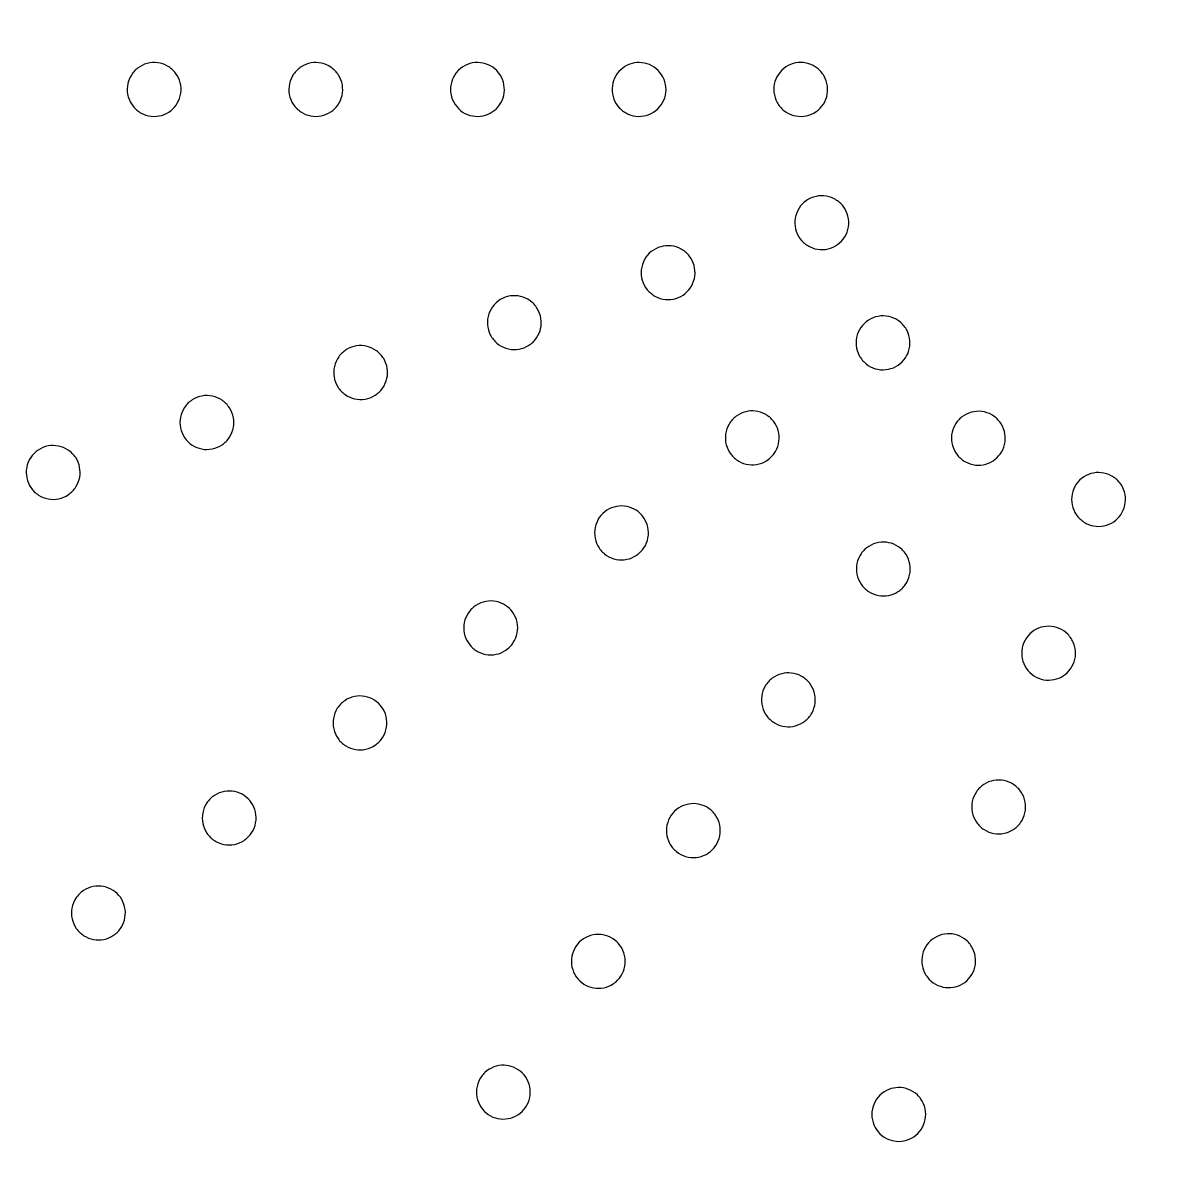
# Model space of a CAD drawing. Header units: millimetres. Extents: x 2952.7 to 2961.4, y 1627.7 to 1636.4.
# Drawn here: x 2954.802 to 2956.922, y 1630.072 to 1632.176 of the extents above; entities that cross this region are included whole.
import ezdxf

# ---------------------------------------------------------------- set-up
doc = ezdxf.new("R2010")
doc.units = ezdxf.units.MM

msp = doc.modelspace()

# ---------------------------------------------------------------- linework, layer by layer
msp.add_circle((2957.0456, 1632.0519, 0.4), 4.35)
for points, knots in [([(2955.0886, 1632.0264, 0.9572), (2955.0856, 1632.0212, 0.9568), (2955.0817, 1632.0167, 0.9562), (2955.0719, 1632.0088, 0.9547), (2955.066, 1632.0057, 0.9538), (2955.0532, 1632.002, 0.9519), (2955.0466, 1632.0015, 0.9509), (2955.0335, 1632.0029, 0.9489), (2955.0272, 1632.0049, 0.948), (2955.0156, 1632.0113, 0.9462), (2955.0105, 1632.0157, 0.9455), (2955.0023, 1632.0261, 0.9442), (2954.9992, 1632.032, 0.9438), (2954.9957, 1632.0448, 0.9432), (2954.9952, 1632.0514, 0.9432), (2954.9968, 1632.0645, 0.9434), (2954.9989, 1632.0708, 0.9437), (2955.0054, 1632.0823, 0.9447), (2955.0097, 1632.0873, 0.9454), (2955.0202, 1632.0954, 0.9469), (2955.0262, 1632.0984, 0.9478), (2955.0389, 1632.1019, 0.9498), (2955.0456, 1632.1023, 0.9508), (2955.0587, 1632.1006, 0.9527), (2955.065, 1632.0985, 0.9537), (2955.0764, 1632.0918, 0.9554), (2955.0814, 1632.0874, 0.9562), (2955.0894, 1632.0769, 0.9574), (2955.0924, 1632.0708, 0.9578), (2955.0957, 1632.058, 0.9583), (2955.096, 1632.0514, 0.9584), (2955.0942, 1632.0383, 0.9581), (2955.092, 1632.032, 0.9577), (2955.0886, 1632.0264, 0.9572)], [-0.3169218, -0.3169218, -0.3169218, -0.3169218, -0.2990214, -0.2990214, -0.2789756, -0.2789756, -0.2589027, -0.2589027, -0.2389891, -0.2389891, -0.2189538, -0.2189538, -0.1990283, -0.1990283, -0.1792726, -0.1792726, -0.1594381, -0.1594381, -0.1395821, -0.1395821, -0.1195331, -0.1195331, -0.0994667, -0.0994667, -0.0795665, -0.0795665, -0.0595431, -0.0595431, -0.0396199, -0.0396199, -0.0198552, -0.0198552, 0, 0, 0, 0]), ([(2955.3863, 1632.0227, 0.9978), (2955.3828, 1632.0179, 0.9974), (2955.3785, 1632.0138, 0.9968), (2955.3681, 1632.0067, 0.9955), (2955.362, 1632.0042, 0.9947), (2955.349, 1632.0016, 0.993), (2955.3424, 1632.0015, 0.9922), (2955.3295, 1632.0041, 0.9905), (2955.3234, 1632.0066, 0.9897), (2955.3123, 1632.014, 0.9883), (2955.3076, 1632.0187, 0.9877), (2955.3002, 1632.0299, 0.9868), (2955.2977, 1632.0361, 0.9865), (2955.2953, 1632.0491, 0.9861), (2955.2953, 1632.0557, 0.9861), (2955.2981, 1632.0687, 0.9865), (2955.3007, 1632.0748, 0.9868), (2955.3082, 1632.0857, 0.9878), (2955.313, 1632.0903, 0.9884), (2955.3241, 1632.0975, 0.9898), (2955.3303, 1632.0999, 0.9906), (2955.3433, 1632.1023, 0.9923), (2955.3499, 1632.1021, 0.9931), (2955.3628, 1632.0993, 0.9948), (2955.3688, 1632.0966, 0.9956), (2955.3796, 1632.0891, 0.997), (2955.3843, 1632.0843, 0.9976), (2955.3914, 1632.0731, 0.9985), (2955.3938, 1632.0669, 0.9988), (2955.396, 1632.0538, 0.9991), (2955.3958, 1632.0471, 0.999), (2955.3929, 1632.0342, 0.9987), (2955.3901, 1632.0281, 0.9983), (2955.3863, 1632.0227, 0.9978)], [-0.3164487, -0.3164487, -0.3164487, -0.3164487, -0.2986087, -0.2986087, -0.278654, -0.278654, -0.2587138, -0.2587138, -0.238913, -0.238913, -0.2187683, -0.2187683, -0.1988605, -0.1988605, -0.1790465, -0.1790465, -0.1591291, -0.1591291, -0.1392884, -0.1392884, -0.119333, -0.119333, -0.0993998, -0.0993998, -0.0796107, -0.0796107, -0.0596682, -0.0596682, -0.0397591, -0.0397591, -0.0199351, -0.0199351, 0, 0, 0, 0]), ([(2955.6801, 1632.0156, 1.0313), (2955.6758, 1632.0115, 1.0309), (2955.6708, 1632.0083, 1.0303), (2955.6593, 1632.0033, 1.0291), (2955.6528, 1632.002, 1.0284), (2955.6396, 1632.0018, 1.0271), (2955.6331, 1632.003, 1.0264), (2955.6208, 1632.0079, 1.0251), (2955.6152, 1632.0116, 1.0245), (2955.6058, 1632.021, 1.0235), (2955.602, 1632.0265, 1.0231), (2955.5969, 1632.0388, 1.0225), (2955.5956, 1632.0454, 1.0224), (2955.5956, 1632.0586, 1.0224), (2955.597, 1632.0652, 1.0225), (2955.6021, 1632.0774, 1.0231), (2955.6059, 1632.083, 1.0235), (2955.6154, 1632.0923, 1.0245), (2955.621, 1632.0959, 1.0251), (2955.6332, 1632.1008, 1.0264), (2955.6397, 1632.102, 1.0271), (2955.6529, 1632.1018, 1.0285), (2955.6594, 1632.1004, 1.0291), (2955.6714, 1632.0952, 1.0304), (2955.6768, 1632.0915, 1.031), (2955.6861, 1632.082, 1.032), (2955.6897, 1632.0764, 1.0323), (2955.6946, 1632.064, 1.0329), (2955.6957, 1632.0574, 1.033), (2955.6955, 1632.0442, 1.033), (2955.694, 1632.0376, 1.0328), (2955.6886, 1632.0256, 1.0322), (2955.6848, 1632.0202, 1.0318), (2955.6801, 1632.0156, 1.0313)], [-0.3160527, -0.3160527, -0.3160527, -0.3160527, -0.2982035, -0.2982035, -0.2783383, -0.2783383, -0.2585314, -0.2585314, -0.238541, -0.238541, -0.2185151, -0.2185151, -0.198628, -0.198628, -0.1787399, -0.1787399, -0.1587117, -0.1587117, -0.1388813, -0.1388813, -0.1190189, -0.1190189, -0.0992202, -0.0992202, -0.0795426, -0.0795426, -0.0595186, -0.0595186, -0.0396268, -0.0396268, -0.0197266, -0.0197266, 0, 0, 0, 0]), ([(2955.9283, 1632.0988, 1.0546), (2955.9339, 1632.1009, 1.055), (2955.9399, 1632.1019, 1.0555), (2955.9525, 1632.1018, 1.0566), (2955.959, 1632.1005, 1.0571), (2955.9711, 1632.0954, 1.0581), (2955.9765, 1632.0917, 1.0586), (2955.9858, 1632.0823, 1.0593), (2955.9895, 1632.0767, 1.0596), (2955.9945, 1632.0643, 1.0601), (2955.9957, 1632.0578, 1.0602), (2955.9955, 1632.0445, 1.0601), (2955.9941, 1632.0379, 1.06), (2955.9888, 1632.0258, 1.0596), (2955.985, 1632.0204, 1.0593), (2955.9755, 1632.0113, 1.0585), (2955.9699, 1632.0077, 1.058), (2955.9577, 1632.0029, 1.057), (2955.9512, 1632.0018, 1.0565), (2955.938, 1632.002, 1.0554), (2955.9316, 1632.0034, 1.0548), (2955.9195, 1632.0087, 1.0538), (2955.914, 1632.0126, 1.0534), (2955.9048, 1632.0222, 1.0526), (2955.9012, 1632.0279, 1.0523), (2955.8965, 1632.0403, 1.0519), (2955.8954, 1632.0469, 1.0518), (2955.8959, 1632.0602, 1.0519), (2955.8974, 1632.0667, 1.052), (2955.9029, 1632.0787, 1.0525), (2955.9068, 1632.0841, 1.0528), (2955.9165, 1632.093, 1.0536), (2955.9221, 1632.0965, 1.054), (2955.9283, 1632.0988, 1.0546)], [-0.3157289, -0.3157289, -0.3157289, -0.3157289, -0.2975752, -0.2975752, -0.2778366, -0.2778366, -0.2581748, -0.2581748, -0.2381429, -0.2381429, -0.2182104, -0.2182104, -0.1982735, -0.1982735, -0.1785729, -0.1785729, -0.1588063, -0.1588063, -0.1390244, -0.1390244, -0.1192867, -0.1192867, -0.099347, -0.099347, -0.0793274, -0.0793274, -0.0594041, -0.0594041, -0.039471, -0.039471, -0.0197675, -0.0197675, 0, 0, 0, 0]), ([(2956.2604, 1632.0997, 1.0784), (2956.2659, 1632.0979, 1.0787), (2956.2712, 1632.0952, 1.079), (2956.2812, 1632.0877, 1.0796), (2956.2856, 1632.0826, 1.0799), (2956.2923, 1632.071, 1.0803), (2956.2944, 1632.0647, 1.0804), (2956.2961, 1632.0515, 1.0805), (2956.2956, 1632.0448, 1.0805), (2956.292, 1632.0319, 1.0803), (2956.2889, 1632.0259, 1.0801), (2956.2806, 1632.0156, 1.0796), (2956.2756, 1632.0113, 1.0793), (2956.2641, 1632.005, 1.0786), (2956.2578, 1632.0029, 1.0782), (2956.2448, 1632.0015, 1.0774), (2956.2382, 1632.002, 1.077), (2956.2256, 1632.0056, 1.0763), (2956.2197, 1632.0086, 1.0759), (2956.2093, 1632.0168, 1.0753), (2956.205, 1632.022, 1.075), (2956.1986, 1632.0337, 1.0747), (2956.1966, 1632.0401, 1.0745), (2956.1952, 1632.0533, 1.0745), (2956.1958, 1632.06, 1.0745), (2956.1997, 1632.0728, 1.0747), (2956.2029, 1632.0787, 1.0749), (2956.2114, 1632.0889, 1.0754), (2956.2165, 1632.093, 1.0757), (2956.2281, 1632.0992, 1.0764), (2956.2345, 1632.1011, 1.0768), (2956.2475, 1632.1023, 1.0776), (2956.2541, 1632.1016, 1.078), (2956.2604, 1632.0997, 1.0784)], [-0.3154651, -0.3154651, -0.3154651, -0.3154651, -0.2979193, -0.2979193, -0.2778489, -0.2778489, -0.2578696, -0.2578696, -0.2379161, -0.2379161, -0.2179078, -0.2179078, -0.1982017, -0.1982017, -0.1784806, -0.1784806, -0.1587781, -0.1587781, -0.139117, -0.139117, -0.1190561, -0.1190561, -0.0990848, -0.0990848, -0.0791352, -0.0791352, -0.0591267, -0.0591267, -0.0394198, -0.0394198, -0.0196998, -0.0196998, 0, 0, 0, 0]), ([(2956.3229, 1631.8371, 1.0803), (2956.3268, 1631.8324, 1.0804), (2956.3299, 1631.8271, 1.0805), (2956.3341, 1631.8151, 1.0805), (2956.3351, 1631.8085, 1.0805), (2956.3343, 1631.7952, 1.0802), (2956.3326, 1631.7887, 1.0799), (2956.3268, 1631.7768, 1.0794), (2956.3228, 1631.7715, 1.0791), (2956.3129, 1631.7628, 1.0783), (2956.3072, 1631.7595, 1.0779), (2956.2948, 1631.7552, 1.0771), (2956.2882, 1631.7544, 1.0768), (2956.2752, 1631.7552, 1.076), (2956.2688, 1631.7568, 1.0757), (2956.2569, 1631.7626, 1.0751), (2956.2516, 1631.7666, 1.0749), (2956.2428, 1631.7766, 1.0746), (2956.2395, 1631.7824, 1.0745), (2956.2353, 1631.7951, 1.0745), (2956.2344, 1631.8017, 1.0745), (2956.2354, 1631.815, 1.0749), (2956.2372, 1631.8215, 1.0751), (2956.2432, 1631.8333, 1.0756), (2956.2473, 1631.8385, 1.076), (2956.2573, 1631.847, 1.0767), (2956.2631, 1631.8502, 1.0771), (2956.2756, 1631.8543, 1.0779), (2956.2822, 1631.855, 1.0783), (2956.2952, 1631.854, 1.079), (2956.3016, 1631.8522, 1.0793), (2956.3133, 1631.8462, 1.0799), (2956.3186, 1631.8421, 1.0801), (2956.3229, 1631.8371, 1.0803)], [-0.3154452, -0.3154452, -0.3154452, -0.3154452, -0.2972078, -0.2972078, -0.2772505, -0.2772505, -0.257257, -0.257257, -0.2375432, -0.2375432, -0.2178171, -0.2178171, -0.1981159, -0.1981159, -0.1784622, -0.1784622, -0.1585922, -0.1585922, -0.1386016, -0.1386016, -0.1186492, -0.1186492, -0.0986566, -0.0986566, -0.0789424, -0.0789424, -0.0592176, -0.0592176, -0.0395191, -0.0395191, -0.0198684, -0.0198684, 0, 0, 0, 0]), ([(2956.0428, 1631.687, 1.0588), (2956.0398, 1631.6818, 1.0584), (2956.0358, 1631.6772, 1.058), (2956.0261, 1631.6692, 1.057), (2956.0203, 1631.666, 1.0565), (2956.0077, 1631.6622, 1.0554), (2956.0011, 1631.6616, 1.0548), (2955.9881, 1631.6628, 1.0538), (2955.9818, 1631.6647, 1.0534), (2955.9701, 1631.6709, 1.0526), (2955.965, 1631.6751, 1.0523), (2955.9566, 1631.6854, 1.0519), (2955.9534, 1631.6913, 1.0518), (2955.9496, 1631.7041, 1.0519), (2955.949, 1631.7108, 1.052), (2955.9505, 1631.724, 1.0524), (2955.9525, 1631.7304, 1.0528), (2955.9589, 1631.742, 1.0536), (2955.9632, 1631.747, 1.054), (2955.9735, 1631.7552, 1.055), (2955.9794, 1631.7582, 1.0556), (2955.992, 1631.7618, 1.0567), (2955.9986, 1631.7624, 1.0572), (2956.0116, 1631.7609, 1.0582), (2956.0179, 1631.7589, 1.0587), (2956.0294, 1631.7525, 1.0594), (2956.0345, 1631.7482, 1.0597), (2956.0428, 1631.7378, 1.0601), (2956.0458, 1631.7318, 1.0602), (2956.0494, 1631.719, 1.0601), (2956.0499, 1631.7123, 1.06), (2956.0482, 1631.6991, 1.0595), (2956.0461, 1631.6927, 1.0592), (2956.0428, 1631.687, 1.0588)], [-0.3157148, -0.3157148, -0.3157148, -0.3157148, -0.2976589, -0.2976589, -0.2778698, -0.2778698, -0.2581242, -0.2581242, -0.2384605, -0.2384605, -0.2185959, -0.2185959, -0.1986418, -0.1986418, -0.1787175, -0.1787175, -0.1587179, -0.1587179, -0.1389486, -0.1389486, -0.1191615, -0.1191615, -0.0994203, -0.0994203, -0.0797614, -0.0797614, -0.0598998, -0.0598998, -0.0399423, -0.0399423, -0.0200101, -0.0200101, 0, 0, 0, 0]), ([(2955.7641, 1631.6219, 1.0328), (2955.7644, 1631.6159, 1.0326), (2955.7636, 1631.6099, 1.0323), (2955.7598, 1631.5978, 1.0316), (2955.7565, 1631.5919, 1.031), (2955.7479, 1631.5818, 1.0298), (2955.7427, 1631.5777, 1.0292), (2955.7309, 1631.5717, 1.0278), (2955.7245, 1631.5699, 1.0271), (2955.7114, 1631.5689, 1.0258), (2955.7049, 1631.5697, 1.0251), (2955.6924, 1631.5737, 1.024), (2955.6867, 1631.577, 1.0235), (2955.6767, 1631.5855, 1.0228), (2955.6725, 1631.5908, 1.0226), (2955.6665, 1631.6026, 1.0223), (2955.6647, 1631.6091, 1.0224), (2955.6638, 1631.6223, 1.0227), (2955.6646, 1631.629, 1.023), (2955.6689, 1631.6416, 1.0239), (2955.6723, 1631.6474, 1.0244), (2955.6811, 1631.6573, 1.0256), (2955.6864, 1631.6614, 1.0263), (2955.6982, 1631.6671, 1.0276), (2955.7047, 1631.6688, 1.0283), (2955.7178, 1631.6695, 1.0297), (2955.7243, 1631.6686, 1.0303), (2955.7367, 1631.6644, 1.0314), (2955.7423, 1631.6611, 1.0319), (2955.7522, 1631.6523, 1.0326), (2955.7563, 1631.647, 1.0328), (2955.762, 1631.635, 1.033), (2955.7637, 1631.6285, 1.033), (2955.7641, 1631.6219, 1.0328)], [-0.3160163, -0.3160163, -0.3160163, -0.3160163, -0.2979226, -0.2979226, -0.2778285, -0.2778285, -0.2579621, -0.2579621, -0.2381168, -0.2381168, -0.218378, -0.218378, -0.1987686, -0.1987686, -0.1788004, -0.1788004, -0.1589228, -0.1589228, -0.1389918, -0.1389918, -0.118895, -0.118895, -0.099029, -0.099029, -0.079189, -0.079189, -0.0594579, -0.0594579, -0.039855, -0.039855, -0.0198854, -0.0198854, 0, 0, 0, 0]), ([(2956.4458, 1631.5657, 1.0792), (2956.4439, 1631.56, 1.0789), (2956.4409, 1631.5547, 1.0786), (2956.433, 1631.5449, 1.0779), (2956.4278, 1631.5407, 1.0775), (2956.4163, 1631.5345, 1.0767), (2956.41, 1631.5326, 1.0763), (2956.3969, 1631.5312, 1.0756), (2956.3904, 1631.5319, 1.0753), (2956.3778, 1631.5356, 1.0748), (2956.372, 1631.5387, 1.0747), (2956.3617, 1631.547, 1.0745), (2956.3575, 1631.5522, 1.0744), (2956.3512, 1631.5639, 1.0745), (2956.3492, 1631.5704, 1.0747), (2956.348, 1631.5836, 1.0751), (2956.3487, 1631.5903, 1.0754), (2956.3527, 1631.6031, 1.076), (2956.356, 1631.609, 1.0764), (2956.3646, 1631.6191, 1.0772), (2956.3698, 1631.6232, 1.0776), (2956.3814, 1631.6291, 1.0783), (2956.3878, 1631.631, 1.0787), (2956.4009, 1631.632, 1.0794), (2956.4074, 1631.6313, 1.0797), (2956.4199, 1631.6273, 1.0802), (2956.4256, 1631.6241, 1.0803), (2956.4357, 1631.6156, 1.0805), (2956.4399, 1631.6103, 1.0805), (2956.446, 1631.5984, 1.0804), (2956.4478, 1631.5919, 1.0803), (2956.4488, 1631.5787, 1.0798), (2956.4479, 1631.572, 1.0796), (2956.4458, 1631.5657, 1.0792)], [-0.3154595, -0.3154595, -0.3154595, -0.3154595, -0.2973833, -0.2973833, -0.2776561, -0.2776561, -0.257962, -0.257962, -0.238319, -0.238319, -0.2187154, -0.2187154, -0.1987035, -0.1987035, -0.1787313, -0.1787313, -0.1587318, -0.1587318, -0.1386541, -0.1386541, -0.1189288, -0.1189288, -0.099238, -0.099238, -0.0795983, -0.0795983, -0.0599963, -0.0599963, -0.0399827, -0.0399827, -0.0200061, -0.0200061, 0, 0, 0, 0]), ([(2955.4783, 1631.5339, 0.9989), (2955.4792, 1631.528, 0.9988), (2955.479, 1631.5219, 0.9985), (2955.4763, 1631.5095, 0.9977), (2955.4736, 1631.5033, 0.9971), (2955.466, 1631.4925, 0.9958), (2955.4612, 1631.4879, 0.995), (2955.45, 1631.4808, 0.9934), (2955.4438, 1631.4784, 0.9925), (2955.4308, 1631.4762, 0.9908), (2955.4242, 1631.4763, 0.99), (2955.4114, 1631.4792, 0.9886), (2955.4054, 1631.4819, 0.988), (2955.3947, 1631.4894, 0.9869), (2955.39, 1631.4943, 0.9866), (2955.383, 1631.5055, 0.9862), (2955.3806, 1631.5118, 0.9861), (2955.3784, 1631.5248, 0.9864), (2955.3786, 1631.5315, 0.9867), (2955.3817, 1631.5444, 0.9875), (2955.3845, 1631.5506, 0.9881), (2955.3923, 1631.5613, 0.9895), (2955.3972, 1631.5658, 0.9903), (2955.4085, 1631.5727, 0.9919), (2955.4147, 1631.575, 0.9928), (2955.4277, 1631.577, 0.9944), (2955.4343, 1631.5767, 0.9952), (2955.447, 1631.5736, 0.9967), (2955.453, 1631.5708, 0.9973), (2955.4636, 1631.563, 0.9983), (2955.4682, 1631.5581, 0.9986), (2955.475, 1631.5467, 0.999), (2955.4773, 1631.5404, 0.999), (2955.4783, 1631.5339, 0.9989)], [-0.3164114, -0.3164114, -0.3164114, -0.3164114, -0.2983668, -0.2983668, -0.2783003, -0.2783003, -0.2583522, -0.2583522, -0.2383952, -0.2383952, -0.2185661, -0.2185661, -0.198925, -0.198925, -0.1789441, -0.1789441, -0.1591114, -0.1591114, -0.139242, -0.139242, -0.1191722, -0.1191722, -0.0992225, -0.0992225, -0.0792709, -0.0792709, -0.0594518, -0.0594518, -0.0398205, -0.0398205, -0.01984, -0.01984, 0, 0, 0, 0]), ([(2955.1927, 1631.4428, 0.9582), (2955.1938, 1631.4369, 0.9581), (2955.1938, 1631.4308, 0.9578), (2955.1915, 1631.4184, 0.9569), (2955.189, 1631.4121, 0.9563), (2955.1818, 1631.401, 0.9547), (2955.1771, 1631.3962, 0.9538), (2955.1661, 1631.3888, 0.9519), (2955.16, 1631.3862, 0.9509), (2955.147, 1631.3835, 0.9489), (2955.1404, 1631.3835, 0.9479), (2955.1276, 1631.386, 0.9462), (2955.1215, 1631.3885, 0.9455), (2955.1105, 1631.3957, 0.9442), (2955.1057, 1631.4004, 0.9438), (2955.0983, 1631.4114, 0.9432), (2955.0958, 1631.4176, 0.9431), (2955.0932, 1631.4305, 0.9434), (2955.0932, 1631.4372, 0.9437), (2955.0958, 1631.4502, 0.9447), (2955.0984, 1631.4564, 0.9453), (2955.1058, 1631.4674, 0.9469), (2955.1106, 1631.4721, 0.9478), (2955.1217, 1631.4793, 0.9497), (2955.1279, 1631.4818, 0.9507), (2955.1409, 1631.4842, 0.9527), (2955.1475, 1631.4841, 0.9537), (2955.1603, 1631.4814, 0.9554), (2955.1663, 1631.4788, 0.9561), (2955.1772, 1631.4714, 0.9573), (2955.1819, 1631.4666, 0.9578), (2955.1891, 1631.4555, 0.9583), (2955.1915, 1631.4493, 0.9583), (2955.1927, 1631.4428, 0.9582)], [-0.3168815, -0.3168815, -0.3168815, -0.3168815, -0.2988367, -0.2988367, -0.2787755, -0.2787755, -0.2587277, -0.2587277, -0.2386488, -0.2386488, -0.2187304, -0.2187304, -0.1990661, -0.1990661, -0.1790925, -0.1790925, -0.1593164, -0.1593164, -0.1395024, -0.1395024, -0.1194368, -0.1194368, -0.0993858, -0.0993858, -0.0793128, -0.0793128, -0.059407, -0.059407, -0.0397558, -0.0397558, -0.0197838, -0.0197838, 0, 0, 0, 0]), ([(2956.1436, 1631.4538, 1.0575), (2956.1494, 1631.4553, 1.058), (2956.1555, 1631.4557, 1.0584), (2956.1679, 1631.4542, 1.0592), (2956.1742, 1631.4522, 1.0595), (2956.1857, 1631.4459, 1.06), (2956.1908, 1631.4415, 1.0601), (2956.199, 1631.4312, 1.0601), (2956.2021, 1631.4252, 1.0601), (2956.2056, 1631.4124, 1.0597), (2956.2061, 1631.4057, 1.0594), (2956.2045, 1631.3924, 1.0586), (2956.2023, 1631.386, 1.0582), (2956.1957, 1631.3746, 1.0572), (2956.1913, 1631.3696, 1.0566), (2956.1808, 1631.3616, 1.0555), (2956.1749, 1631.3587, 1.055), (2956.1622, 1631.3553, 1.054), (2956.1556, 1631.3549, 1.0535), (2956.1427, 1631.3566, 1.0527), (2956.1364, 1631.3587, 1.0524), (2956.1251, 1631.3653, 1.052), (2956.12, 1631.3697, 1.0518), (2956.112, 1631.3802, 1.0518), (2956.109, 1631.3862, 1.0519), (2956.1056, 1631.3991, 1.0523), (2956.1053, 1631.4058, 1.0526), (2956.1071, 1631.419, 1.0534), (2956.1094, 1631.4253, 1.0538), (2956.1162, 1631.4367, 1.0549), (2956.1207, 1631.4416, 1.0554), (2956.1312, 1631.4494, 1.0565), (2956.1372, 1631.4522, 1.057), (2956.1436, 1631.4538, 1.0575)], [-0.315726, -0.315726, -0.315726, -0.315726, -0.2976463, -0.2976463, -0.278043, -0.278043, -0.2582236, -0.2582236, -0.2382655, -0.2382655, -0.2182865, -0.2182865, -0.1982111, -0.1982111, -0.1784171, -0.1784171, -0.1586551, -0.1586551, -0.1389728, -0.1389728, -0.1193713, -0.1193713, -0.0995535, -0.0995535, -0.0796031, -0.0796031, -0.0596272, -0.0596272, -0.0395509, -0.0395509, -0.0197582, -0.0197582, 0, 0, 0, 0]), ([(2956.6183, 1631.379, 1.0778), (2956.6152, 1631.3738, 1.0774), (2956.6112, 1631.3693, 1.077), (2956.6014, 1631.3615, 1.0763), (2956.5955, 1631.3584, 1.0759), (2956.5829, 1631.3548, 1.0753), (2956.5764, 1631.3542, 1.0751), (2956.5634, 1631.3557, 1.0747), (2956.5571, 1631.3577, 1.0745), (2956.5456, 1631.364, 1.0744), (2956.5404, 1631.3683, 1.0745), (2956.5322, 1631.3787, 1.0747), (2956.5291, 1631.3847, 1.0749), (2956.5255, 1631.3975, 1.0754), (2956.5249, 1631.4042, 1.0757), (2956.5266, 1631.4174, 1.0764), (2956.5287, 1631.4238, 1.0768), (2956.5353, 1631.4353, 1.0776), (2956.5397, 1631.4403, 1.078), (2956.5501, 1631.4483, 1.0787), (2956.556, 1631.4512, 1.0791), (2956.5687, 1631.4546, 1.0797), (2956.5752, 1631.4551, 1.0799), (2956.5882, 1631.4534, 1.0803), (2956.5945, 1631.4513, 1.0804), (2956.6059, 1631.4448, 1.0805), (2956.6109, 1631.4405, 1.0805), (2956.619, 1631.4299, 1.0803), (2956.622, 1631.4239, 1.0801), (2956.6254, 1631.411, 1.0796), (2956.6258, 1631.4043, 1.0793), (2956.624, 1631.3911, 1.0785), (2956.6217, 1631.3847, 1.0782), (2956.6183, 1631.379, 1.0778)], [-0.3154669, -0.3154669, -0.3154669, -0.3154669, -0.2974172, -0.2974172, -0.2777316, -0.2777316, -0.2580959, -0.2580959, -0.238494, -0.238494, -0.2186561, -0.2186561, -0.1986528, -0.1986528, -0.1786391, -0.1786391, -0.1585724, -0.1585724, -0.1388515, -0.1388515, -0.1191687, -0.1191687, -0.0995356, -0.0995356, -0.0799347, -0.0799347, -0.0600964, -0.0600964, -0.0400892, -0.0400892, -0.0200708, -0.0200708, 0, 0, 0, 0]), ([(2954.9073, 1631.3506, 0.9108), (2954.9084, 1631.3446, 0.9106), (2954.9085, 1631.3386, 0.9103), (2954.9063, 1631.3261, 0.9093), (2954.9039, 1631.3198, 0.9086), (2954.8967, 1631.3086, 0.9068), (2954.8921, 1631.3038, 0.9058), (2954.8811, 1631.2962, 0.9035), (2954.875, 1631.2936, 0.9024), (2954.862, 1631.2909, 0.9001), (2954.8554, 1631.2908, 0.899), (2954.8425, 1631.2932, 0.897), (2954.8364, 1631.2956, 0.8962), (2954.8254, 1631.3028, 0.8947), (2954.8206, 1631.3075, 0.8942), (2954.8132, 1631.3184, 0.8935), (2954.8106, 1631.3245, 0.8934), (2954.8079, 1631.3374, 0.8937), (2954.8078, 1631.344, 0.894), (2954.8103, 1631.357, 0.8951), (2954.8128, 1631.3632, 0.8959), (2954.8202, 1631.3743, 0.8977), (2954.8249, 1631.3791, 0.8987), (2954.836, 1631.3864, 0.9009), (2954.8422, 1631.389, 0.9021), (2954.8552, 1631.3915, 0.9044), (2954.8618, 1631.3914, 0.9055), (2954.8746, 1631.3888, 0.9074), (2954.8807, 1631.3863, 0.9083), (2954.8916, 1631.3789, 0.9097), (2954.8963, 1631.3742, 0.9102), (2954.9036, 1631.3632, 0.9108), (2954.9061, 1631.357, 0.9109), (2954.9073, 1631.3506, 0.9108)], [-0.3174246, -0.3174246, -0.3174246, -0.3174246, -0.299345, -0.299345, -0.2792762, -0.2792762, -0.2591085, -0.2591085, -0.2388923, -0.2388923, -0.2188809, -0.2188809, -0.1992004, -0.1992004, -0.1792474, -0.1792474, -0.1595398, -0.1595398, -0.1397827, -0.1397827, -0.1197085, -0.1197085, -0.0995361, -0.0995361, -0.0793268, -0.0793268, -0.0593308, -0.0593308, -0.0396662, -0.0396662, -0.0197161, -0.0197161, 0, 0, 0, 0]), ([(2956.8419, 1631.2664, 1.0769), (2956.839, 1631.2612, 1.0765), (2956.8351, 1631.2565, 1.0762), (2956.8255, 1631.2485, 1.0756), (2956.8197, 1631.2453, 1.0753), (2956.8072, 1631.2414, 1.0748), (2956.8006, 1631.2407, 1.0746), (2956.7876, 1631.2418, 1.0745), (2956.7813, 1631.2436, 1.0745), (2956.7696, 1631.2496, 1.0746), (2956.7644, 1631.2538, 1.0747), (2956.7558, 1631.264, 1.0751), (2956.7526, 1631.2699, 1.0754), (2956.7487, 1631.2826, 1.0761), (2956.748, 1631.2893, 1.0765), (2956.7493, 1631.3026, 1.0772), (2956.7513, 1631.3091, 1.0776), (2956.7576, 1631.3207, 1.0784), (2956.7619, 1631.3258, 1.0788), (2956.772, 1631.334, 1.0795), (2956.7779, 1631.3371, 1.0798), (2956.7904, 1631.3408, 1.0802), (2956.797, 1631.3414, 1.0804), (2956.81, 1631.3401, 1.0805), (2956.8163, 1631.3382, 1.0805), (2956.8279, 1631.3319, 1.0804), (2956.833, 1631.3277, 1.0802), (2956.8414, 1631.3174, 1.0798), (2956.8445, 1631.3114, 1.0795), (2956.8483, 1631.2986, 1.0789), (2956.8488, 1631.2919, 1.0785), (2956.8473, 1631.2786, 1.0777), (2956.8452, 1631.2722, 1.0773), (2956.8419, 1631.2664, 1.0769)], [-0.3154655, -0.3154655, -0.3154655, -0.3154655, -0.2974663, -0.2974663, -0.2778101, -0.2778101, -0.2581938, -0.2581938, -0.2385901, -0.2385901, -0.2187399, -0.2187399, -0.1987031, -0.1987031, -0.1786596, -0.1786596, -0.1585847, -0.1585847, -0.1388869, -0.1388869, -0.1192334, -0.1192334, -0.0996186, -0.0996186, -0.0800146, -0.0800146, -0.0601632, -0.0601632, -0.040123, -0.040123, -0.0200766, -0.0200766, 0, 0, 0, 0]), ([(2955.9281, 1631.2766, 1.0319), (2955.9338, 1631.2748, 1.0323), (2955.939, 1631.2721, 1.0326), (2955.949, 1631.2643, 1.033), (2955.9533, 1631.2593, 1.033), (2955.9598, 1631.2477, 1.0329), (2955.9619, 1631.2413, 1.0326), (2955.9634, 1631.2281, 1.0319), (2955.9629, 1631.2214, 1.0315), (2955.9591, 1631.2086, 1.0304), (2955.956, 1631.2026, 1.0297), (2955.9476, 1631.1923, 1.0284), (2955.9424, 1631.188, 1.0277), (2955.9309, 1631.1818, 1.0263), (2955.9245, 1631.1799, 1.0256), (2955.9115, 1631.1786, 1.0244), (2955.9049, 1631.1792, 1.0239), (2955.8924, 1631.1829, 1.0231), (2955.8866, 1631.186, 1.0228), (2955.8764, 1631.1943, 1.0224), (2955.8721, 1631.1994, 1.0224), (2955.8658, 1631.2111, 1.0225), (2955.8639, 1631.2175, 1.0228), (2955.8626, 1631.2308, 1.0235), (2955.8633, 1631.2374, 1.024), (2955.8672, 1631.2502, 1.0251), (2955.8705, 1631.2561, 1.0257), (2955.8791, 1631.2663, 1.0271), (2955.8843, 1631.2704, 1.0278), (2955.8959, 1631.2764, 1.0292), (2955.9023, 1631.2783, 1.0298), (2955.9154, 1631.2793, 1.031), (2955.9219, 1631.2786, 1.0315), (2955.9281, 1631.2766, 1.0319)], [-0.3160341, -0.3160341, -0.3160341, -0.3160341, -0.2982553, -0.2982553, -0.2783093, -0.2783093, -0.258386, -0.258386, -0.2383645, -0.2383645, -0.2181821, -0.2181821, -0.1983149, -0.1983149, -0.1785331, -0.1785331, -0.158884, -0.158884, -0.1393383, -0.1393383, -0.1194044, -0.1194044, -0.0994875, -0.0994875, -0.0794663, -0.0794663, -0.0592807, -0.0592807, -0.0394169, -0.0394169, -0.0196421, -0.0196421, 0, 0, 0, 0]), ([(2956.4254, 1631.1195, 1.0544), (2956.4204, 1631.1163, 1.054), (2956.4148, 1631.1142, 1.0535), (2956.4027, 1631.1117, 1.0528), (2956.3961, 1631.1116, 1.0525), (2956.3833, 1631.1141, 1.052), (2956.3771, 1631.1165, 1.0519), (2956.3661, 1631.1238, 1.0518), (2956.3613, 1631.1285, 1.0519), (2956.3539, 1631.1395, 1.0523), (2956.3513, 1631.1457, 1.0526), (2956.3487, 1631.1588, 1.0533), (2956.3487, 1631.1656, 1.0538), (2956.3514, 1631.1786, 1.0548), (2956.3541, 1631.1849, 1.0553), (2956.3616, 1631.1958, 1.0564), (2956.3664, 1631.2004, 1.057), (2956.3774, 1631.2075, 1.058), (2956.3835, 1631.2099, 1.0584), (2956.3964, 1631.2123, 1.0592), (2956.403, 1631.2122, 1.0595), (2956.4158, 1631.2095, 1.06), (2956.4218, 1631.207, 1.0601), (2956.4327, 1631.1995, 1.0601), (2956.4374, 1631.1947, 1.06), (2956.4447, 1631.1835, 1.0597), (2956.4471, 1631.1773, 1.0594), (2956.4494, 1631.1641, 1.0586), (2956.4493, 1631.1574, 1.0581), (2956.4463, 1631.1444, 1.0571), (2956.4436, 1631.1382, 1.0566), (2956.4358, 1631.1274, 1.0555), (2956.431, 1631.1229, 1.0549), (2956.4254, 1631.1195, 1.0544)], [-0.3157263, -0.3157263, -0.3157263, -0.3157263, -0.2979782, -0.2979782, -0.2783657, -0.2783657, -0.2587969, -0.2587969, -0.238798, -0.238798, -0.2188037, -0.2188037, -0.1987504, -0.1987504, -0.1786092, -0.1786092, -0.1588441, -0.1588441, -0.1391542, -0.1391542, -0.1195456, -0.1195456, -0.0999775, -0.0999775, -0.0799736, -0.0799736, -0.0599718, -0.0599718, -0.0399105, -0.0399105, -0.0197638, -0.0197638, 0, 0, 0, 0]), ([(2955.6941, 1631.0966, 0.9984), (2955.6994, 1631.0937, 0.9987), (2955.7042, 1631.0899, 0.9989), (2955.7125, 1631.0803, 0.9991), (2955.7158, 1631.0745, 0.999), (2955.7199, 1631.0618, 0.9984), (2955.7207, 1631.0552, 0.998), (2955.7196, 1631.0419, 0.9969), (2955.7177, 1631.0354, 0.9962), (2955.7116, 1631.0237, 0.9947), (2955.7074, 1631.0185, 0.9939), (2955.6972, 1631.01, 0.9922), (2955.6914, 1631.0068, 0.9913), (2955.6788, 1631.0029, 0.9897), (2955.6723, 1631.0023, 0.989), (2955.6593, 1631.0034, 0.9878), (2955.653, 1631.0053, 0.9872), (2955.6413, 1631.0114, 0.9865), (2955.6361, 1631.0156, 0.9863), (2955.6276, 1631.0258, 0.9861), (2955.6244, 1631.0316, 0.9863), (2955.6205, 1631.0443, 0.9868), (2955.6199, 1631.051, 0.9872), (2955.6212, 1631.0642, 0.9884), (2955.6232, 1631.0707, 0.9891), (2955.6295, 1631.0823, 0.9906), (2955.6338, 1631.0875, 0.9914), (2955.6441, 1631.0957, 0.9931), (2955.65, 1631.0988, 0.994), (2955.6626, 1631.1025, 0.9956), (2955.6692, 1631.1031, 0.9963), (2955.6821, 1631.1016, 0.9975), (2955.6884, 1631.0997, 0.998), (2955.6941, 1631.0966, 0.9984)], [-0.3164261, -0.3164261, -0.3164261, -0.3164261, -0.2982468, -0.2982468, -0.27838, -0.27838, -0.2584372, -0.2584372, -0.2382933, -0.2382933, -0.2183185, -0.2183185, -0.1983984, -0.1983984, -0.1786466, -0.1786466, -0.1590776, -0.1590776, -0.1391341, -0.1391341, -0.1192774, -0.1192774, -0.0993365, -0.0993365, -0.0791891, -0.0791891, -0.0592154, -0.0592154, -0.0393028, -0.0393028, -0.0195612, -0.0195612, 0, 0, 0, 0]), ([(2956.74, 1630.9693, 1.054), (2956.7357, 1630.9652, 1.0536), (2956.7306, 1630.9619, 1.0532), (2956.719, 1630.9571, 1.0525), (2956.7126, 1630.9558, 1.0522), (2956.6995, 1630.9557, 1.0519), (2956.6931, 1630.9569, 1.0518), (2956.6809, 1630.9618, 1.0519), (2956.6753, 1630.9655, 1.052), (2956.6658, 1630.9748, 1.0525), (2956.6621, 1630.9804, 1.0529), (2956.657, 1630.9927, 1.0537), (2956.6557, 1630.9993, 1.0542), (2956.6557, 1631.0127, 1.0553), (2956.6571, 1631.0193, 1.0558), (2956.6623, 1631.0315, 1.0569), (2956.6661, 1631.0369, 1.0574), (2956.6755, 1631.0461, 1.0584), (2956.681, 1631.0497, 1.0588), (2956.6931, 1631.0546, 1.0595), (2956.6996, 1631.0558, 1.0598), (2956.7127, 1631.0557, 1.0601), (2956.7191, 1631.0543, 1.0602), (2956.7312, 1631.0492, 1.0601), (2956.7367, 1631.0455, 1.0599), (2956.746, 1631.036, 1.0594), (2956.7497, 1631.0303, 1.0591), (2956.7546, 1631.0179, 1.0582), (2956.7558, 1631.0113, 1.0577), (2956.7555, 1630.9979, 1.0567), (2956.7541, 1630.9913, 1.0561), (2956.7486, 1630.9793, 1.055), (2956.7448, 1630.9739, 1.0545), (2956.74, 1630.9693, 1.054)], [-0.3157216, -0.3157216, -0.3157216, -0.3157216, -0.2976839, -0.2976839, -0.2780818, -0.2780818, -0.2585083, -0.2585083, -0.2386868, -0.2386868, -0.2186435, -0.2186435, -0.1985622, -0.1985622, -0.1784313, -0.1784313, -0.1586837, -0.1586837, -0.1390125, -0.1390125, -0.1194132, -0.1194132, -0.0998395, -0.0998395, -0.0800162, -0.0800162, -0.0599665, -0.0599665, -0.0398799, -0.0398799, -0.0197464, -0.0197464, 0, 0, 0, 0]), ([(2956.2104, 1630.9677, 1.0311), (2956.2162, 1630.9692, 1.0316), (2956.2222, 1630.9696, 1.032), (2956.2346, 1630.9683, 1.0326), (2956.2409, 1630.9663, 1.0328), (2956.2524, 1630.96, 1.033), (2956.2575, 1630.9558, 1.033), (2956.2658, 1630.9455, 1.0326), (2956.2689, 1630.9395, 1.0323), (2956.2726, 1630.9267, 1.0314), (2956.2732, 1630.92, 1.0309), (2956.2716, 1630.9067, 1.0297), (2956.2695, 1630.9003, 1.029), (2956.2629, 1630.8888, 1.0276), (2956.2585, 1630.8837, 1.0269), (2956.2481, 1630.8757, 1.0255), (2956.2422, 1630.8728, 1.0249), (2956.2296, 1630.8693, 1.0238), (2956.223, 1630.8688, 1.0234), (2956.2101, 1630.8704, 1.0227), (2956.2039, 1630.8725, 1.0225), (2956.1924, 1630.8789, 1.0224), (2956.1873, 1630.8833, 1.0224), (2956.1792, 1630.8938, 1.0228), (2956.1762, 1630.8998, 1.0231), (2956.1727, 1630.9127, 1.024), (2956.1723, 1630.9194, 1.0246), (2956.1741, 1630.9327, 1.0258), (2956.1763, 1630.9391, 1.0265), (2956.1831, 1630.9505, 1.0279), (2956.1876, 1630.9554, 1.0286), (2956.1981, 1630.9633, 1.0299), (2956.204, 1630.9661, 1.0305), (2956.2104, 1630.9677, 1.0311)], [-0.3160514, -0.3160514, -0.3160514, -0.3160514, -0.2980791, -0.2980791, -0.2785455, -0.2785455, -0.2587753, -0.2587753, -0.2387971, -0.2387971, -0.2187245, -0.2187245, -0.1985255, -0.1985255, -0.1786764, -0.1786764, -0.1589341, -0.1589341, -0.1393222, -0.1393222, -0.1197892, -0.1197892, -0.099827, -0.099827, -0.0798534, -0.0798534, -0.0597807, -0.0597807, -0.039579, -0.039579, -0.0197349, -0.0197349, 0, 0, 0, 0]), ([(2955.4546, 1630.9184, 0.9578), (2955.4597, 1630.9151, 0.9581), (2955.4642, 1630.9109, 0.9583), (2955.4718, 1630.9006, 0.9583), (2955.4746, 1630.8946, 0.9581), (2955.4777, 1630.8817, 0.9573), (2955.478, 1630.875, 0.9568), (2955.4759, 1630.8619, 0.9554), (2955.4735, 1630.8555, 0.9545), (2955.4665, 1630.8442, 0.9526), (2955.4619, 1630.8393, 0.9517), (2955.4511, 1630.8317, 0.9497), (2955.445, 1630.829, 0.9487), (2955.4322, 1630.8261, 0.9469), (2955.4256, 1630.8259, 0.946), (2955.4128, 1630.8281, 0.9447), (2955.4067, 1630.8304, 0.9441), (2955.3956, 1630.8373, 0.9434), (2955.3907, 1630.8419, 0.9432), (2955.383, 1630.8527, 0.9432), (2955.3803, 1630.8587, 0.9434), (2955.3774, 1630.8717, 0.9442), (2955.3772, 1630.8783, 0.9448), (2955.3795, 1630.8915, 0.9462), (2955.3819, 1630.8978, 0.9471), (2955.3892, 1630.909, 0.949), (2955.3938, 1630.9138, 0.95), (2955.4047, 1630.9213, 0.9519), (2955.4108, 1630.9239, 0.9529), (2955.4237, 1630.9266, 0.9547), (2955.4303, 1630.9267, 0.9555), (2955.4431, 1630.9243, 0.9569), (2955.4491, 1630.9219, 0.9574), (2955.4546, 1630.9184, 0.9578)], [-0.316897, -0.316897, -0.316897, -0.316897, -0.2985484, -0.2985484, -0.2787354, -0.2787354, -0.2587652, -0.2587652, -0.238509, -0.238509, -0.2184129, -0.2184129, -0.1984293, -0.1984293, -0.1786903, -0.1786903, -0.1591844, -0.1591844, -0.139327, -0.139327, -0.1195227, -0.1195227, -0.0995527, -0.0995527, -0.0792925, -0.0792925, -0.0591995, -0.0591995, -0.0392256, -0.0392256, -0.019498, -0.019498, 0, 0, 0, 0]), ([(2956.6395, 1630.678, 1.0243), (2956.6345, 1630.6749, 1.0238), (2956.629, 1630.6727, 1.0234), (2956.6169, 1630.6701, 1.0228), (2956.6103, 1630.67, 1.0225), (2956.5975, 1630.6724, 1.0223), (2956.5914, 1630.6748, 1.0224), (2956.5803, 1630.682, 1.0227), (2956.5755, 1630.6867, 1.0231), (2956.568, 1630.6977, 1.0239), (2956.5653, 1630.7039, 1.0245), (2956.5627, 1630.717, 1.0257), (2956.5627, 1630.7237, 1.0264), (2956.5653, 1630.7369, 1.0278), (2956.568, 1630.7431, 1.0285), (2956.5754, 1630.7541, 1.0298), (2956.5802, 1630.7587, 1.0305), (2956.5911, 1630.7658, 1.0315), (2956.5972, 1630.7683, 1.032), (2956.61, 1630.7707, 1.0326), (2956.6166, 1630.7707, 1.0329), (2956.6294, 1630.7681, 1.033), (2956.6354, 1630.7655, 1.033), (2956.6464, 1630.7582, 1.0326), (2956.6511, 1630.7534, 1.0322), (2956.6585, 1630.7423, 1.0314), (2956.661, 1630.736, 1.0308), (2956.6634, 1630.7228, 1.0296), (2956.6633, 1630.7161, 1.0289), (2956.6603, 1630.703, 1.0275), (2956.6576, 1630.6968, 1.0268), (2956.6499, 1630.686, 1.0254), (2956.6451, 1630.6815, 1.0248), (2956.6395, 1630.678, 1.0243)], [-0.3160521, -0.3160521, -0.3160521, -0.3160521, -0.2983575, -0.2983575, -0.2788154, -0.2788154, -0.2592653, -0.2592653, -0.2392485, -0.2392485, -0.2191601, -0.2191601, -0.1989805, -0.1989805, -0.1787444, -0.1787444, -0.159, -0.159, -0.1393813, -0.1393813, -0.1198414, -0.1198414, -0.1002882, -0.1002882, -0.0802612, -0.0802612, -0.0601626, -0.0601626, -0.0399762, -0.0399762, -0.0197399, -0.0197399, 0, 0, 0, 0]), ([(2955.2129, 1630.7414, 0.9103), (2955.218, 1630.738, 0.9107), (2955.2224, 1630.7336, 0.9108), (2955.2297, 1630.7231, 0.9108), (2955.2323, 1630.7171, 0.9105), (2955.2351, 1630.7041, 0.9096), (2955.2352, 1630.6975, 0.909), (2955.2328, 1630.6843, 0.9073), (2955.2303, 1630.678, 0.9063), (2955.2229, 1630.6669, 0.9041), (2955.2182, 1630.6621, 0.903), (2955.2072, 1630.6547, 0.9007), (2955.201, 1630.6522, 0.8996), (2955.1882, 1630.6497, 0.8975), (2955.1816, 1630.6497, 0.8966), (2955.1688, 1630.6522, 0.8951), (2955.1628, 1630.6546, 0.8945), (2955.1519, 1630.6618, 0.8937), (2955.1472, 1630.6665, 0.8935), (2955.1398, 1630.6774, 0.8935), (2955.1372, 1630.6835, 0.8938), (2955.1346, 1630.6964, 0.8948), (2955.1345, 1630.7031, 0.8954), (2955.1371, 1630.7162, 0.8971), (2955.1397, 1630.7225, 0.8981), (2955.1472, 1630.7336, 0.9003), (2955.152, 1630.7383, 0.9015), (2955.1631, 1630.7455, 0.9037), (2955.1693, 1630.7479, 0.9049), (2955.1822, 1630.7503, 0.9069), (2955.1888, 1630.7502, 0.9078), (2955.2015, 1630.7476, 0.9093), (2955.2075, 1630.745, 0.9099), (2955.2129, 1630.7414, 0.9103)], [-0.317442, -0.317442, -0.317442, -0.317442, -0.2989459, -0.2989459, -0.279189, -0.279189, -0.2592022, -0.2592022, -0.2388438, -0.2388438, -0.2186109, -0.2186109, -0.1985411, -0.1985411, -0.1787948, -0.1787948, -0.1593433, -0.1593433, -0.1395617, -0.1395617, -0.1198135, -0.1198135, -0.0998269, -0.0998269, -0.0794645, -0.0794645, -0.0592356, -0.0592356, -0.0391768, -0.0391768, -0.0194432, -0.0194432, 0, 0, 0, 0]), ([(2956.0422, 1630.7264, 0.9975), (2956.0482, 1630.7269, 0.998), (2956.0544, 1630.7263, 0.9984), (2956.0665, 1630.7228, 0.9989), (2956.0723, 1630.7198, 0.999), (2956.0826, 1630.7116, 0.999), (2956.0869, 1630.7065, 0.9988), (2956.0934, 1630.6949, 0.998), (2956.0954, 1630.6885, 0.9975), (2956.0968, 1630.6752, 0.9963), (2956.0962, 1630.6685, 0.9955), (2956.0923, 1630.6558, 0.9939), (2956.0892, 1630.6499, 0.9931), (2956.0808, 1630.6397, 0.9914), (2956.0757, 1630.6355, 0.9905), (2956.0641, 1630.6293, 0.989), (2956.0578, 1630.6274, 0.9884), (2956.0448, 1630.6262, 0.9873), (2956.0383, 1630.6268, 0.9868), (2956.0258, 1630.6305, 0.9863), (2956.0199, 1630.6336, 0.9862), (2956.0097, 1630.642, 0.9862), (2956.0054, 1630.6471, 0.9865), (2955.9991, 1630.6589, 0.9872), (2955.9972, 1630.6653, 0.9877), (2955.996, 1630.6786, 0.989), (2955.9967, 1630.6853, 0.9898), (2956.0007, 1630.698, 0.9914), (2956.0039, 1630.7038, 0.9922), (2956.0125, 1630.7139, 0.9939), (2956.0177, 1630.718, 0.9947), (2956.0293, 1630.724, 0.9962), (2956.0356, 1630.7258, 0.9969), (2956.0422, 1630.7264, 0.9975)], [-0.3164515, -0.3164515, -0.3164515, -0.3164515, -0.2980766, -0.2980766, -0.2785993, -0.2785993, -0.2586809, -0.2586809, -0.2386663, -0.2386663, -0.2184724, -0.2184724, -0.1984984, -0.1984984, -0.1786168, -0.1786168, -0.1589174, -0.1589174, -0.1393837, -0.1393837, -0.1196532, -0.1196532, -0.0997434, -0.0997434, -0.0797318, -0.0797318, -0.0595369, -0.0595369, -0.0395656, -0.0395656, -0.0196912, -0.0196912, 0, 0, 0, 0]), ([(2954.9696, 1630.5655, 0.856), (2954.9747, 1630.5621, 0.8565), (2954.9793, 1630.5577, 0.8567), (2954.9867, 1630.5474, 0.8566), (2954.9894, 1630.5413, 0.8564), (2954.9924, 1630.5285, 0.8554), (2954.9926, 1630.5218, 0.8546), (2954.9903, 1630.5086, 0.8528), (2954.9879, 1630.5023, 0.8517), (2954.9807, 1630.491, 0.8492), (2954.976, 1630.4862, 0.8479), (2954.965, 1630.4787, 0.8453), (2954.9589, 1630.476, 0.8441), (2954.946, 1630.4734, 0.8417), (2954.9394, 1630.4733, 0.8407), (2954.9267, 1630.4757, 0.8389), (2954.9207, 1630.478, 0.8383), (2954.9097, 1630.4851, 0.8373), (2954.9049, 1630.4896, 0.8371), (2954.8974, 1630.5004, 0.8372), (2954.8948, 1630.5065, 0.8374), (2954.8919, 1630.5193, 0.8385), (2954.8918, 1630.526, 0.8392), (2954.8942, 1630.5391, 0.8411), (2954.8967, 1630.5455, 0.8422), (2954.904, 1630.5567, 0.8447), (2954.9088, 1630.5615, 0.846), (2954.9198, 1630.5688, 0.8486), (2954.926, 1630.5714, 0.8498), (2954.9389, 1630.5739, 0.8522), (2954.9454, 1630.574, 0.8532), (2954.9581, 1630.5714, 0.8549), (2954.9642, 1630.569, 0.8556), (2954.9696, 1630.5655, 0.856)], [-0.3180592, -0.3180592, -0.3180592, -0.3180592, -0.2994313, -0.2994313, -0.2797451, -0.2797451, -0.2597718, -0.2597718, -0.2393354, -0.2393354, -0.2189454, -0.2189454, -0.1987524, -0.1987524, -0.1789642, -0.1789642, -0.1595508, -0.1595508, -0.1398341, -0.1398341, -0.1201577, -0.1201577, -0.1001858, -0.1001858, -0.0797463, -0.0797463, -0.0593601, -0.0593601, -0.0391785, -0.0391785, -0.019404, -0.019404, 0, 0, 0, 0]), ([(2955.8699, 1630.4838, 0.9568), (2955.876, 1630.4839, 0.9574), (2955.882, 1630.4828, 0.9578), (2955.8939, 1630.4783, 0.9583), (2955.8995, 1630.4748, 0.9584), (2955.9091, 1630.4658, 0.9581), (2955.913, 1630.4603, 0.9578), (2955.9184, 1630.4482, 0.9568), (2955.9199, 1630.4417, 0.9561), (2955.9202, 1630.4283, 0.9545), (2955.919, 1630.4216, 0.9536), (2955.9141, 1630.4092, 0.9516), (2955.9104, 1630.4036, 0.9506), (2955.9012, 1630.3942, 0.9487), (2955.8957, 1630.3904, 0.9477), (2955.8837, 1630.3853, 0.946), (2955.8772, 1630.3839, 0.9453), (2955.8643, 1630.3838, 0.9441), (2955.8578, 1630.3849, 0.9437), (2955.8457, 1630.3897, 0.9432), (2955.8401, 1630.3932, 0.9431), (2955.8306, 1630.4024, 0.9434), (2955.8268, 1630.4079, 0.9437), (2955.8215, 1630.42, 0.9448), (2955.8201, 1630.4266, 0.9454), (2955.82, 1630.44, 0.9471), (2955.8212, 1630.4466, 0.948), (2955.8263, 1630.459, 0.9499), (2955.83, 1630.4645, 0.9509), (2955.8394, 1630.4739, 0.9529), (2955.8449, 1630.4775, 0.9538), (2955.857, 1630.4825, 0.9555), (2955.8634, 1630.4838, 0.9563), (2955.8699, 1630.4838, 0.9568)], [-0.3169281, -0.3169281, -0.3169281, -0.3169281, -0.2986341, -0.2986341, -0.278967, -0.278967, -0.2590827, -0.2590827, -0.2390154, -0.2390154, -0.2186939, -0.2186939, -0.1986119, -0.1986119, -0.1786939, -0.1786939, -0.1590318, -0.1590318, -0.1395697, -0.1395697, -0.1199036, -0.1199036, -0.1000274, -0.1000274, -0.0799626, -0.0799626, -0.05964, -0.05964, -0.0395623, -0.0395623, -0.0196531, -0.0196531, 0, 0, 0, 0]), ([(2956.5416, 1630.3898, 0.9879), (2956.536, 1630.3872, 0.9874), (2956.5301, 1630.3857, 0.9869), (2956.5175, 1630.3847, 0.9863), (2956.511, 1630.3855, 0.9862), (2956.4986, 1630.3896, 0.9862), (2956.4928, 1630.3928, 0.9863), (2956.4827, 1630.4014, 0.987), (2956.4786, 1630.4067, 0.9875), (2956.4726, 1630.4186, 0.9887), (2956.4708, 1630.4252, 0.9894), (2956.47, 1630.4385, 0.991), (2956.4709, 1630.4453, 0.9919), (2956.4753, 1630.4578, 0.9936), (2956.4786, 1630.4635, 0.9944), (2956.4874, 1630.4733, 0.9959), (2956.4927, 1630.4773, 0.9966), (2956.5044, 1630.4829, 0.9978), (2956.5108, 1630.4846, 0.9982), (2956.5237, 1630.4854, 0.9989), (2956.5302, 1630.4845, 0.999), (2956.5425, 1630.4803, 0.999), (2956.5482, 1630.477, 0.9988), (2956.5582, 1630.4684, 0.9981), (2956.5623, 1630.463, 0.9977), (2956.5681, 1630.451, 0.9964), (2956.5698, 1630.4445, 0.9957), (2956.5706, 1630.4311, 0.9941), (2956.5696, 1630.4244, 0.9932), (2956.5651, 1630.4119, 0.9915), (2956.5616, 1630.4062, 0.9907), (2956.5528, 1630.3965, 0.9892), (2956.5475, 1630.3926, 0.9885), (2956.5416, 1630.3898, 0.9879)], [-0.3164558, -0.3164558, -0.3164558, -0.3164558, -0.2980955, -0.2980955, -0.2786115, -0.2786115, -0.2588731, -0.2588731, -0.2388423, -0.2388423, -0.2186652, -0.2186652, -0.1983596, -0.1983596, -0.1784653, -0.1784653, -0.1587423, -0.1587423, -0.1391883, -0.1391883, -0.1197047, -0.1197047, -0.1001526, -0.1001526, -0.0801096, -0.0801096, -0.0599226, -0.0599226, -0.0396127, -0.0396127, -0.0197199, -0.0197199, 0, 0, 0, 0]), ([(2955.695, 1630.2411, 0.9093), (2955.701, 1630.241, 0.9099), (2955.707, 1630.2397, 0.9103), (2955.7187, 1630.2349, 0.9108), (2955.7242, 1630.2313, 0.9109), (2955.7336, 1630.2221, 0.9105), (2955.7373, 1630.2165, 0.9102), (2955.7424, 1630.2043, 0.909), (2955.7437, 1630.1977, 0.9082), (2955.7437, 1630.1843, 0.9063), (2955.7423, 1630.1777, 0.9052), (2955.7371, 1630.1654, 0.903), (2955.7333, 1630.1598, 0.9018), (2955.7238, 1630.1507, 0.8996), (2955.7182, 1630.147, 0.8985), (2955.706, 1630.1422, 0.8966), (2955.6996, 1630.1411, 0.8957), (2955.6866, 1630.1412, 0.8945), (2955.6803, 1630.1425, 0.894), (2955.6682, 1630.1476, 0.8935), (2955.6627, 1630.1513, 0.8934), (2955.6535, 1630.1607, 0.8938), (2955.6498, 1630.1663, 0.8942), (2955.6448, 1630.1786, 0.8954), (2955.6436, 1630.1852, 0.8962), (2955.6438, 1630.1986, 0.8981), (2955.6453, 1630.2053, 0.8992), (2955.6507, 1630.2175, 0.9015), (2955.6546, 1630.223, 0.9026), (2955.6642, 1630.232, 0.9049), (2955.6698, 1630.2355, 0.9059), (2955.682, 1630.2402, 0.9078), (2955.6885, 1630.2413, 0.9086), (2955.695, 1630.2411, 0.9093)], [-0.3174806, -0.3174806, -0.3174806, -0.3174806, -0.2992168, -0.2992168, -0.2796163, -0.2796163, -0.2597708, -0.2597708, -0.2396613, -0.2396613, -0.2192183, -0.2192183, -0.1990095, -0.1990095, -0.1790299, -0.1790299, -0.1593847, -0.1593847, -0.1399874, -0.1399874, -0.1201982, -0.1201982, -0.1003592, -0.1003592, -0.0802491, -0.0802491, -0.0598025, -0.0598025, -0.0396, -0.0396, -0.0196329, -0.0196329, 0, 0, 0, 0]), ([(2956.409, 1630.1962, 0.9565), (2956.4146, 1630.1984, 0.9571), (2956.4206, 1630.1996, 0.9576), (2956.4332, 1630.1999, 0.9582), (2956.4396, 1630.1987, 0.9583), (2956.4518, 1630.194, 0.9582), (2956.4573, 1630.1905, 0.958), (2956.4669, 1630.1813, 0.9571), (2956.4708, 1630.1758, 0.9565), (2956.4761, 1630.1636, 0.955), (2956.4775, 1630.157, 0.9541), (2956.4776, 1630.1435, 0.9522), (2956.4763, 1630.1368, 0.9512), (2956.4712, 1630.1245, 0.9492), (2956.4675, 1630.119, 0.9482), (2956.4583, 1630.1097, 0.9464), (2956.4528, 1630.1061, 0.9457), (2956.4408, 1630.1011, 0.9444), (2956.4344, 1630.0998, 0.9439), (2956.4214, 1630.0997, 0.9433), (2956.415, 1630.1009, 0.9432), (2956.4029, 1630.1058, 0.9433), (2956.3973, 1630.1094, 0.9435), (2956.3879, 1630.1187, 0.9444), (2956.3841, 1630.1242, 0.9451), (2956.3789, 1630.1365, 0.9466), (2956.3776, 1630.1432, 0.9475), (2956.3776, 1630.1566, 0.9494), (2956.379, 1630.1633, 0.9504), (2956.3842, 1630.1755, 0.9524), (2956.388, 1630.181, 0.9534), (2956.3974, 1630.1901, 0.9551), (2956.4029, 1630.1937, 0.9559), (2956.409, 1630.1962, 0.9565)], [-0.3169357, -0.3169357, -0.3169357, -0.3169357, -0.2986499, -0.2986499, -0.2792237, -0.2792237, -0.2595204, -0.2595204, -0.2394575, -0.2394575, -0.2191761, -0.2191761, -0.1987356, -0.1987356, -0.1787783, -0.1787783, -0.1590655, -0.1590655, -0.1395698, -0.1395698, -0.1201422, -0.1201422, -0.1004351, -0.1004351, -0.0803757, -0.0803757, -0.0600943, -0.0600943, -0.0396524, -0.0396524, -0.0197035, -0.0197035, 0, 0, 0, 0])]:
    msp.add_open_spline(points, degree=3, knots=knots)

doc.saveas('drawing.dxf')
